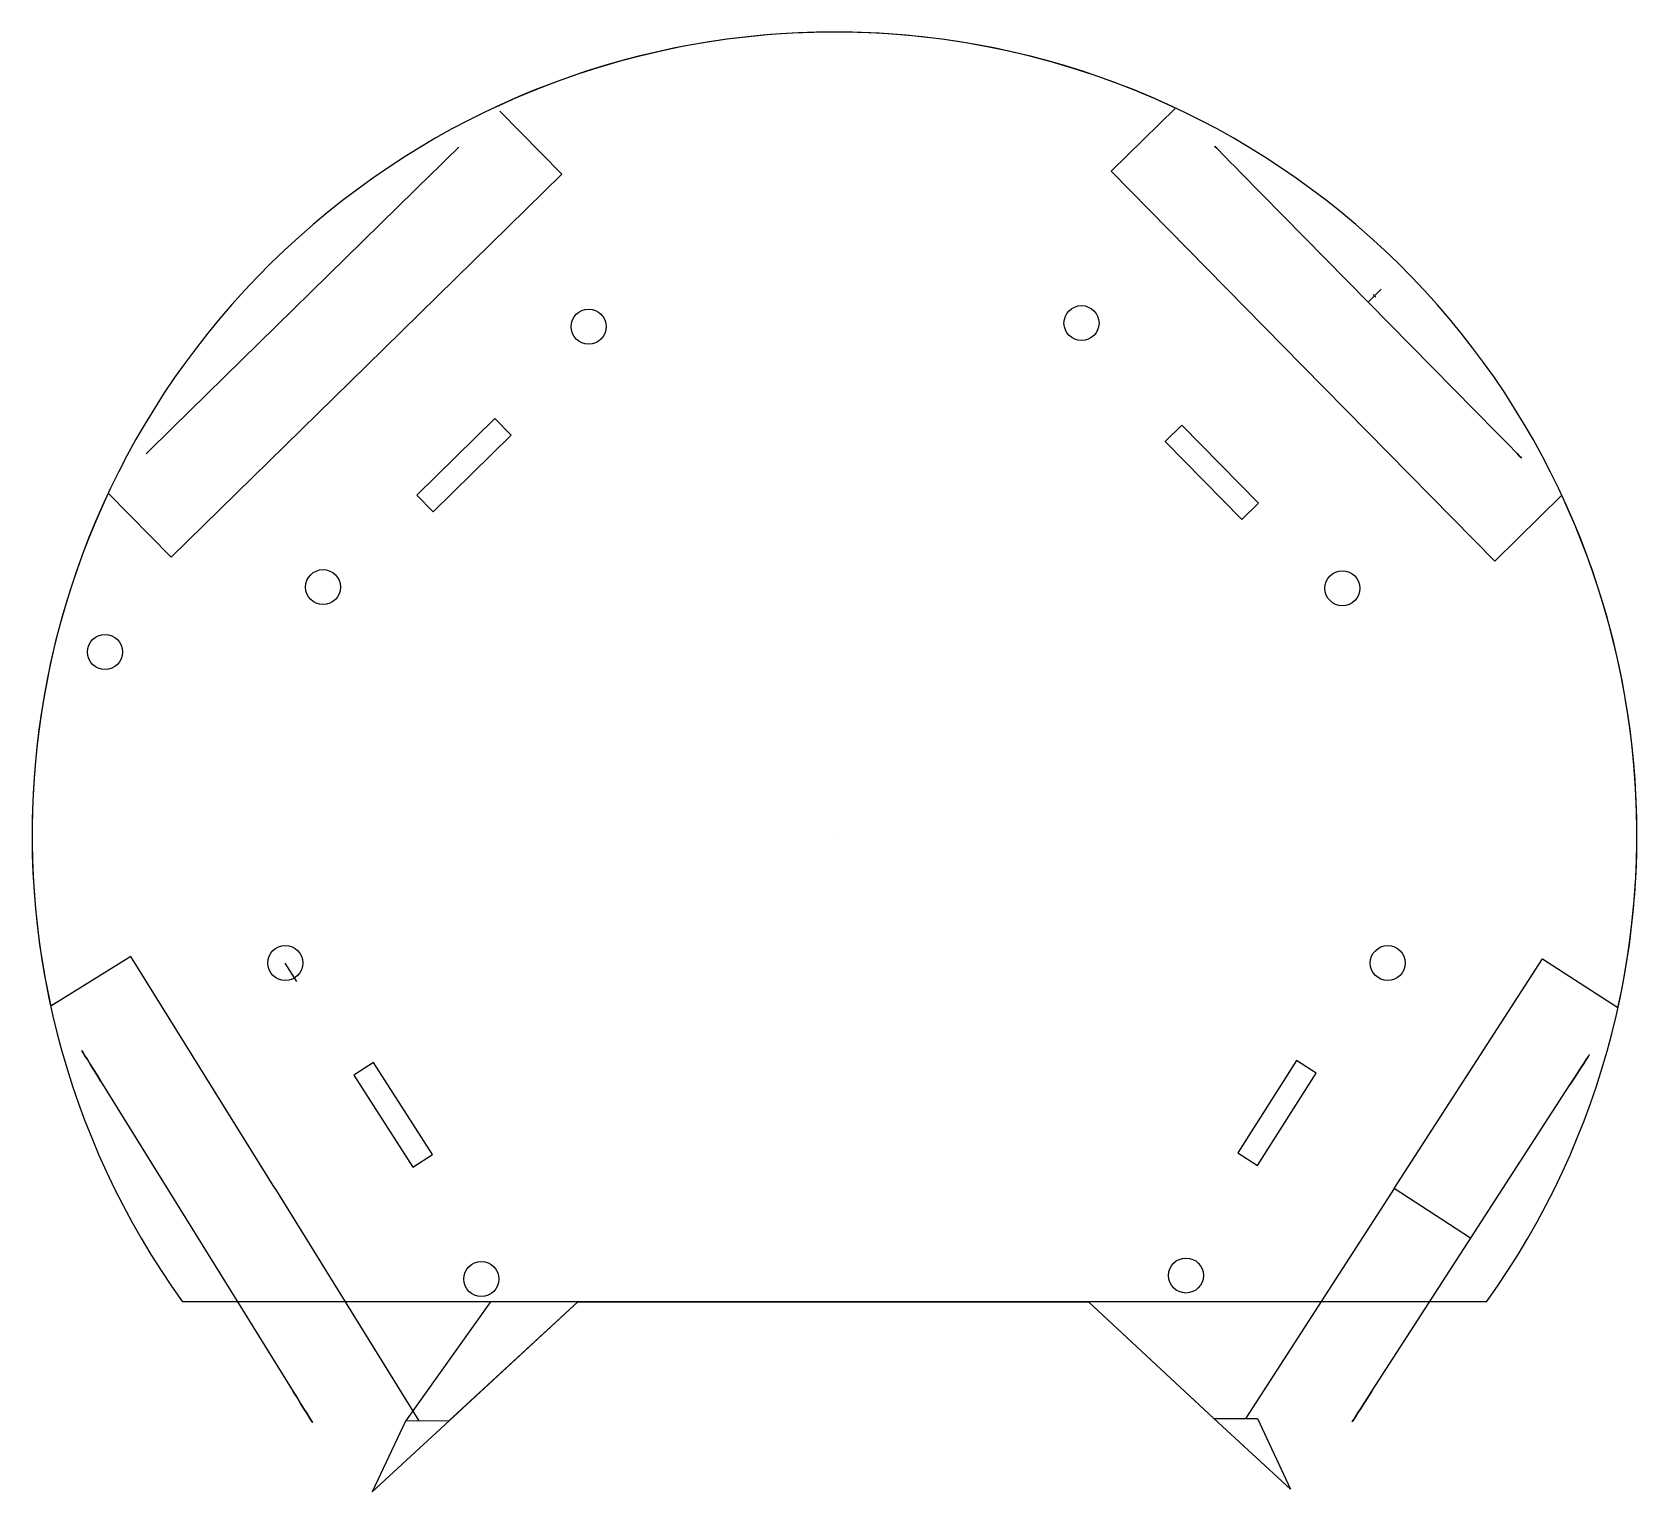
# Model space of a CAD drawing. Header units: centimetres. Extents: x -11 to 11, y -9 to 11.
import ezdxf

# ---------------------------------------------------------------- set-up
doc = ezdxf.new("R2010")
doc.units = ezdxf.units.CM

msp = doc.modelspace()

# ---------------------------------------------------------------- linework, layer by layer
for p, q in [((-3.74, 9.05, -0.01), (-4.59, 9.916, -0.01)), ((3.792, 9.092, -0.01), (4.673, 9.958)), ((-6.417, 6.424, -0.01), (-3.74, 9.05, -0.01)), ((6.422, 6.419, -0.01), (3.792, 9.092, -0.01)), ((-6.417, 6.424, -0.01), (-9.094, 3.798, -0.01)), ((6.422, 6.419, -0.01), (9.052, 3.746, -0.01)), ((-4.656, 5.7, 2.54), (-5.727, 4.65, 2.54)), ((-9.094, 3.798, -0.01), (-9.956, 4.677, -0.01)), ((9.052, 3.746, -0.01), (9.97, 4.648, -0.01)), ((0, 0, 11.939), (0, 0, 8.149)), ((-9.645, -1.676, -0.01), (-10.744, -2.358, -0.01)), ((-7.673, -4.854, -0.01), (-9.645, -1.676, -0.01)), ((7.671, -4.858, -0.01), (9.706, -1.708, -0.01)), ((9.706, -1.708, -0.01), (10.74, -2.376, -0.01)), ((-7.372, -2.02, 2.54), (-7.53, -1.765, 2.54)), ((-7.673, -4.854, -0.01), (-5.697, -8.041, -0.01)), ((7.671, -4.858, -0.01), (5.637, -8.008, -0.01)), ((8.721, -5.536, 0.29), (7.671, -4.858, 0.29)), ((8.937, -6.413, 6.511), (-8.937, -6.413, 6.511)), ((-4.717, -6.413, 0.32), (-5.881, -8.046, 0.305)), ((-3.517, -6.413), (-5.281, -8.04)), ((-5.281, -8.045, 0.319), (-3.517, -6.413, 0.32)), ((-3.517, -6.413, 0.32), (-4.717, -6.413, 0.32)), ((-0.017, -6.413), (-3.517, -6.413)), ((-3.517, -6.413), (3.483, -6.413)), ((-0.017, -6.413), (3.483, -6.413)), ((3.483, -6.413), (5.198, -8.009)), ((-5.281, -8.045, -0.32), (-6.336, -9.017, -0.32)), ((-5.881, -8.046, -0.335), (-6.336, -9.017, -0.32)), ((-5.281, -8.045, -0.321), (-5.881, -8.046, -0.335)), ((-5.697, -8.041, -0.01), (-5.281, -8.04)), ((-5.697, -8.041, -0.33), (-5.281, -8.04, -0.32)), ((5.198, -8.009), (5.637, -8.008)), ((5.198, -8.009, -0.32), (5.637, -8.008, -0.33)), ((-6.336, -9.017), (-6.336, -9.017, 0.32))]:
    msp.add_line(p, q)
at = {"extrusion": (-0.700377, 0.713773, -1.13592e-16)}
for p, q in [((-5.51, 9.069, 3.04), (-9.079, 5.567, 3.04)), ((-5.51, 9.069, 2.04), (-9.079, 5.567, 2.04))]:
    msp.add_line(p, q, dxfattribs=at)
at = {"extrusion": (0.712821, 0.701346, -1.10548e-16)}
for p, q in [((9.069, 5.516, 3.04), (5.562, 9.08, 3.04)), ((9.069, 5.516, 2.04), (5.562, 9.08, 2.04))]:
    msp.add_line(p, q, dxfattribs=at)
at = {"extrusion": (0.712821, 0.701346, -1.09163e-16)}
for p, q in [((7.316, 7.298, 2.04), (7.494, 7.473, 3.04)), ((7.405, 7.385, 2.54), (7.386, 7.404, 6.04)), ((7.405, 7.385, 2.54), (7.423, 7.366, -0.96))]:
    msp.add_line(p, q, dxfattribs=at)
at = {"extrusion": (-0.849832, -0.527054, 1.90323e-16)}
for p, q in [((-10.056, -3.39, 3.04), (-7.421, -7.639, 3.04)), ((-10.056, -3.39, 2.04), (-7.421, -7.639, 2.04))]:
    msp.add_line(p, q, dxfattribs=at)
at = {"extrusion": (0.840042, -0.542521, 1.94112e-16)}
for p, q in [((7.368, -7.638, 3.04), (10.08, -3.437, 3.04)), ((7.368, -7.638, 2.04), (10.08, -3.437, 2.04))]:
    msp.add_line(p, q, dxfattribs=at)
at = {"extrusion": (-1.22465e-16, 0, -1)}
for p, q in [((5.198, -8.009, 0.321), (6.253, -8.982, 0.321)), ((5.198, -8.009, 0.322), (5.798, -8.011, 0.336)), ((5.798, -8.011, 0.336), (6.253, -8.982, 0.321))]:
    msp.add_line(p, q, dxfattribs=at)
for points in [[(-5.503, 4.421), (-4.432, 5.472), (-4.656, 5.7), (-5.727, 4.65)], [(4.533, 5.388), (5.584, 4.317), (5.812, 4.541), (4.762, 5.612)], [(-5.512, -4.391), (-6.321, -3.128), (-6.591, -3.301), (-5.781, -4.563)], [(5.799, -4.542), (6.603, -3.275), (6.333, -3.104), (5.529, -4.37)]]:
    msp.add_lwpolyline(points, close=True)
for centre in [(-3.371, 6.961, 2.54), (3.386, 7.009, 2.54), (-7.011, 3.389, 2.54), (6.963, 3.374, 2.54), (-10, 2.5), (-7.53, -1.765, 2.54), (7.585, -1.766, 2.54), (-4.842, -6.099, 2.54), (4.818, -6.05, 2.54)]:
    msp.add_circle(centre, 0.24)
for centre, start, end in [((0, 0, 6.511), 324.3387, 215.6613), ((0, 0), 64.8622, 114.9738), ((0, 0), 154.8397, 192.3784), ((0, 0), 347.527, 24.9967)]:
    msp.add_arc(centre, 11, start, end)
at = {"extrusion": (-0.700377, 0.713773, -1.13592e-16)}
for centre, start, end in [((-2.419, 2.54, 10.333), 90, 270), ((2.581, 2.54, 10.333), 270, 90)]:
    msp.add_arc(centre, 0.5, start, end, dxfattribs=at)
at = {"extrusion": (0.712821, 0.701346, -1.10548e-16)}
for centre, start, end in [((2.571, 2.54, 10.333), 270, 90), ((-2.429, 2.54, 10.333), 90, 270)]:
    msp.add_arc(centre, 0.5, start, end, dxfattribs=at)
at = {"extrusion": (-0.849832, -0.527054, 1.90323e-16)}
for centre, start, end in [((-2.419, 2.54, 10.333), 90, 270), ((2.581, 2.54, 10.333), 270, 90)]:
    msp.add_arc(centre, 0.5, start, end, dxfattribs=at)
at = {"extrusion": (0.840042, -0.542521, 1.94112e-16)}
for centre, start, end in [((2.581, 2.54, 10.333), 270, 90), ((-2.419, 2.54, 10.333), 90, 270)]:
    msp.add_arc(centre, 0.5, start, end, dxfattribs=at)

doc.saveas('drawing.dxf')
